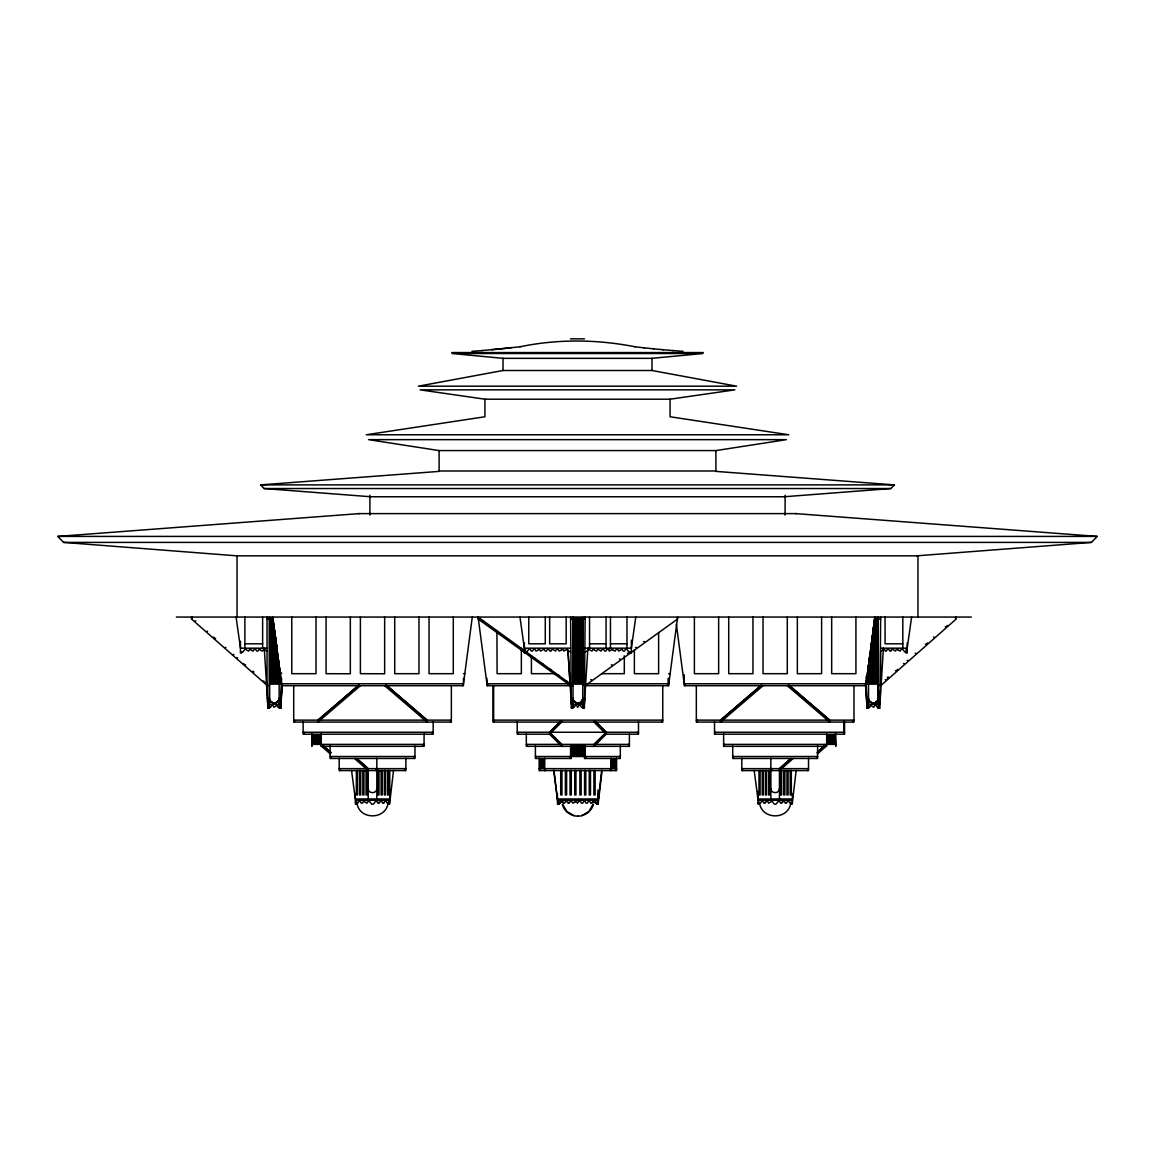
<?xml version="1.0" encoding="UTF-8"?>
<svg xmlns="http://www.w3.org/2000/svg" width="1155" height="1155" viewBox="0 0 1155 1155"><rect width="100%" height="100%" fill="white"/><g stroke="black" fill="none" stroke-linecap="round" stroke-linejoin="round"><path stroke-width="1.5" d="M269.462 617.059L269.462 708.26L267.787 708.26L267.036 683.789M269.447 700.912L269.462 685.319M272.782 617.059L281.575 683.76L279.149 683.37L279.149 708.26L280.824 708.26L281.575 678.346M880.659 617.059L879.908 708.26L878.233 708.26L875.966 705.344L874.826 705.344L873.685 707.293L870.812 705.344L869.672 707.293L866.856 707.293M585.137 617.059L584.387 708.26L582.712 708.26L582.712 617.059M280.824 708.26L281.113 697.577M281.243 694.184L281.575 685.695L463.473 685.695L463.473 678.346M880.457 690.575L879.908 704.362L878.248 704.377L878.233 685.319L881.092 685.319L956.21 619.008L956.21 617.059L955.474 617.708L956.21 617.708M264.278 648.172L267.787 704.362L280.824 704.362L281.214 698.342L280.29 708.26M282.253 683.76L280.838 704.362L281.199 698.342M583.852 704.362L584.762 698.342M587.895 648.172L584.387 704.362L571.35 704.362L567.942 649.904L570.151 685.319L573.01 685.319M879.533 701.735L880.283 698.342M883.416 648.172L879.908 704.362L866.856 704.362L865.442 683.76M280.838 704.362L282.253 685.695M267.411 698.342L269.462 698.313C269.216 704.536 279.395 704.536 279.149 698.313L280.665 698.313M273.056 702.976L270.111 700.724C272.291 704.969 279.366 703.063 279.149 698.313L280.593 699.555L279.149 700.739M376.819 788.475C377.035 793.99 368.026 793.99 368.228 788.475M389.582 802.234L388.412 802.234L388.412 804.183L389.582 804.183L393.523 770.399M472.28 617.059L463.473 683.76L269.462 683.76M584.228 698.313L582.712 698.313C582.957 704.536 572.779 704.536 573.01 698.313M597.741 804.183L601.683 770.399M602.087 770.399L598.146 804.183L596.572 804.183L596.572 802.234L598.146 802.234M779.452 788.475C779.668 793.99 770.659 793.99 770.861 788.475M792.2 802.234L791.045 802.234L791.045 804.183L792.2 804.183L796.156 770.399M874.913 617.059L866.106 683.76L868.531 683.356L868.531 708.26L866.871 708.26L866.106 676.541M868.531 698.313C868.3 704.536 878.464 704.536 878.233 698.313M635.77 617.059L631.381 648.172L585.137 648.172M911.613 617.059L907.209 648.172L880.659 648.172M387.878 804.4C384.514 819.66 360.548 819.66 357.184 804.4M593.006 804.4L588.891 811.517L581.774 815.632M593.41 804.4C591.533 811.315 584.834 816.296 577.659 816.166M790.511 804.4C787.147 819.66 763.181 819.66 759.817 804.4M278.99 699.555L276.724 702.5L274.312 703.15M868.704 699.555C869.729 704.218 877.049 704.218 878.074 699.555M877.583 700.724L874.638 702.976M784.288 496.751L890.88 488.536L894.418 484.883L715.826 471.384M916.622 555.844L1091.446 542.402L1097.25 536.411L795.795 513.614M549.563 732.256L561.691 744.383L561.691 746.332L549.563 734.205L549.563 732.256L560.478 721.341M561.691 744.383L594.031 744.383L606.158 732.256L595.244 721.341M741.813 768.638L779.452 768.638L790.987 758.46L780.015 768.147M779.452 770.587L793.196 758.46M817.249 752.786L824.829 745.451M817.292 754.056L826.027 746.332L826.027 744.383M269.462 700.739L268.018 699.555L269.462 698.313M293.702 720.128L317.957 720.157L359.032 684.929M360.403 685.695L317.957 722.077L317.957 720.128M696.335 720.128L720.59 720.128L761.665 684.929M763.036 685.695L720.59 722.077L720.59 720.128M580.286 702.5L582.553 699.555C581.629 703.597 575.594 704.391 573.66 700.739L576.605 702.976M585.571 685.391L677.61 619.008L677.61 617.059L668.817 683.76L585.137 683.789L585.628 684.439M503.017 370.495L418.355 386.189L736.645 386.189L651.983 370.495L503.017 370.495L503.017 358.353L651.983 358.353L651.983 370.495M715.898 450.58L786.425 439.651L368.575 439.651L439.102 450.58L715.898 450.58L715.898 470.995L439.102 470.995L439.102 450.58M670.073 399.197L734.869 389.856L420.131 389.856L484.927 399.197L670.073 399.197L670.073 416.767L788.778 434.771L366.222 434.771L484.927 416.767L484.927 399.197M519.995 346.774C558.139 338.848 597.496 339.382 635.005 346.774M520.212 346.774L491.698 349.734M511.001 347.843L481.909 350.571M651.694 358.353L702.861 353.517L452.139 353.517L503.306 358.353M471.991 351.308L482.285 350.571M370.712 496.751L264.12 488.536L260.582 484.883L439.174 471.384M917.965 617.059L917.965 555.844L237.035 555.844L63.554 542.402L57.75 536.411L359.205 513.614M867.015 698.313L866.871 704.362M279.149 699.555L280.593 699.555M570.498 338.834L584.502 338.834M451.749 352.564L703.251 352.564M260.582 484.883L894.418 484.883M264.12 488.536L890.88 488.536M369.903 496.751L785.097 496.751M358.353 513.614L796.647 513.614M57.75 536.411L1097.25 536.411M63.554 542.402L1091.446 542.402M176.354 617.059L971.341 617.059M191.485 617.708L192.221 617.708L191.485 617.059L191.485 619.008L267.036 685.319M269.462 617.708L272.869 617.708M478.112 617.708L479.007 617.708M573.01 617.708L582.712 617.708M878.233 617.708L874.739 617.708L874.653 618.993M269.462 618.358L272.955 618.358M573.01 618.358L582.712 618.358M874.653 618.358L878.233 618.358M267.036 619.008L273.042 618.993M570.584 619.008L585.137 619.008M880.659 619.008L874.566 618.993L874.133 622.877M269.462 619.643L273.129 619.643M573.01 619.643L582.712 619.643M874.479 619.643L878.233 619.643M269.462 620.293L273.215 620.293M573.01 620.293L582.712 620.293M874.393 620.293L878.233 620.293M195.137 620.942L195.874 620.942M269.462 620.942L273.302 620.942M482.602 620.942L483.497 620.942M573.01 620.942L582.712 620.942M874.306 620.942L878.233 620.942M269.462 621.578L273.374 621.578M573.01 621.578L582.712 621.578M874.22 621.578L878.233 621.578M269.462 622.227L273.461 622.227M573.01 622.227L582.712 622.227M874.133 622.227L878.233 622.227M269.462 622.877L273.547 622.877M573.01 622.877L582.712 622.877M878.233 622.877L874.061 622.877L873.628 626.761M269.462 623.527L273.634 623.527M573.01 623.527L582.712 623.527M873.974 623.527L878.233 623.527M269.462 624.162L273.721 624.162M573.01 624.162L582.712 624.162M873.887 624.162L878.233 624.162M269.462 624.812L273.807 624.812M573.01 624.812L582.712 624.812M873.801 624.812L878.233 624.812M269.462 625.461L273.894 625.461M573.01 625.461L582.712 625.461M873.714 625.461L878.233 625.461M947.418 625.461L946.696 626.111M269.462 626.111L273.98 626.111M573.01 626.111L582.712 626.111M873.628 626.111L878.233 626.111M269.462 626.761L274.067 626.761M573.01 626.761L582.712 626.761M878.233 626.761L873.541 626.761L873.454 628.046M945.223 626.761L945.959 626.761M269.462 627.396L274.154 627.396M573.01 627.396L582.712 627.396M873.454 627.396L878.233 627.396M269.462 628.046L274.226 628.046M573.01 628.046L582.712 628.046M878.233 628.046L873.368 628.046L873.209 629.98M269.462 628.695L274.312 628.695M573.01 628.695L582.712 628.695M873.281 628.695L878.233 628.695M269.462 629.345L274.399 629.345M573.01 629.345L582.712 629.345M873.209 629.345L878.233 629.345M269.462 629.98L274.486 629.98M573.01 629.98L582.712 629.98M878.233 629.98L873.122 629.98L872.689 634.514M269.462 630.63L274.659 630.63M573.01 630.63L582.712 630.63M873.036 630.63L878.233 630.63M206.861 631.28L207.597 631.28M269.462 631.28L274.746 631.28L274.919 633.864M496.939 631.28L497.098 673.683L521.353 673.683L521.353 648.244M573.01 631.28L582.712 631.28M873.036 631.28L878.233 631.28M269.462 631.929L274.832 631.929M573.01 631.929L582.712 631.929M872.949 631.929L878.233 631.929M269.462 632.565L274.919 632.565M573.01 632.565L582.712 632.565M872.862 632.565L878.233 632.565M269.462 633.214L275.005 633.214L275.164 635.799M573.01 633.214L582.712 633.214M872.776 633.214L878.233 633.214M269.462 633.864L275.092 633.864M573.01 633.864L582.712 633.864M872.689 633.864L878.233 633.864M269.462 634.514L275.164 634.514M573.01 634.514L582.712 634.514M878.233 634.514L872.603 634.514L872.184 638.383M269.462 635.163L275.251 635.163L275.424 637.748M573.01 635.163L582.712 635.163M872.516 635.163L878.233 635.163M269.462 635.799L275.338 635.799M573.01 635.799L582.712 635.799M872.429 635.799L878.233 635.799M269.462 636.448L275.424 636.448M573.01 636.448L582.712 636.448M872.343 636.448L878.233 636.448M213.444 637.098L214.18 637.748M269.462 637.098L275.511 637.098L275.597 639.033M573.01 637.098L582.712 637.098M872.27 637.098L878.233 637.098M933.514 637.098L934.251 637.098M269.462 637.748L275.597 637.748M573.01 637.748L582.712 637.748M872.184 637.748L878.233 637.748M214.917 638.383L215.639 638.383M269.462 638.383L275.684 638.383L275.857 640.967L269.462 640.967M573.01 638.383L582.712 638.383M878.233 638.383L872.097 638.383L872.011 639.682M269.462 639.033L275.771 639.033M573.01 639.033L582.712 639.033M872.011 639.033L878.233 639.033M269.462 639.682L275.857 639.682M573.01 639.682L582.712 639.682M878.233 639.682L871.924 639.682L871.245 645.501M269.462 640.332L275.944 640.332L276.117 642.916M573.01 640.332L582.712 640.332M871.837 640.332L878.233 640.332M573.01 640.967L582.712 640.967M871.751 640.967L878.233 640.967M269.462 641.617L276.117 641.617M573.01 641.617L582.712 641.617M643.552 641.617L644.447 641.617M871.664 641.617L878.233 641.617M573.01 642.267L582.712 642.267M871.577 642.267L878.233 642.267M276.016 642.353L269.303 642.267M269.462 642.916L276.276 642.916L276.363 644.851M573.01 642.916L582.712 642.916M871.491 642.916L878.233 642.916M927.653 642.916L926.916 643.566M269.462 643.566L276.363 643.566M573.01 643.566L582.712 643.566M871.404 643.566L878.233 643.566M244.874 643.811L262.633 643.811M589.541 643.811L606.057 643.768M610.461 643.811L626.977 643.768M902.82 643.811L885.062 643.811L885.062 617.059M269.462 644.201L276.449 644.201L276.623 646.786M573.01 644.201L582.712 644.201M871.332 644.201L878.233 644.201M925.458 644.201L926.195 644.201M269.462 644.851L276.536 644.851M573.01 644.851L582.712 644.851M871.245 644.851L878.233 644.851M269.462 645.501L276.623 645.501M573.01 645.501L582.712 645.501M878.233 645.501L871.159 645.501L870.798 648.735L878.233 648.735M269.462 646.15L276.709 646.15L276.796 648.085M573.01 646.15L582.712 646.15M871.072 646.15L878.233 646.15M269.462 646.786L276.796 646.786M573.01 646.786L582.712 646.786M870.986 646.786L878.233 646.786M225.167 647.435L225.889 647.435M269.462 647.435L276.882 647.435L276.897 648.735M573.01 647.435L582.712 647.435M635.495 647.435L636.391 647.435M870.899 647.435L878.233 647.435M269.462 648.085L276.955 648.085M573.01 648.085L582.712 648.085M870.726 648.085L878.233 648.085M267.036 648.172L240.471 648.172L236.082 617.059M570.584 648.172L524.356 648.172L519.952 617.059M269.462 648.735L276.955 648.735M573.01 648.735L582.712 648.735M524.356 649.139L525.511 649.139M609.335 649.139L607.025 649.139L605.855 651.088L604.7 651.088L603.545 649.139L601.221 650.121L601.221 651.088L597.741 649.139L596.586 651.088L594.262 650.121L594.262 649.139L593.107 649.139L591.938 651.088L588.458 649.139L588.458 650.121L585.137 652.07M906.054 649.139L907.209 649.139M269.462 649.37L277.041 649.37M573.01 649.37L582.712 649.37M870.639 649.37L878.233 649.37M269.462 650.02L277.128 650.02M524.356 650.121L525.511 650.121M573.01 650.02L582.712 650.02M870.552 650.02L878.233 650.02M906.054 650.121L907.209 650.121M269.462 650.669L277.214 650.669M573.01 650.669L582.712 650.669M870.48 650.669L878.233 650.669M267.036 651.088L264.827 650.121L264.827 649.139L263.672 649.139L262.517 651.088L260.193 650.121L260.193 649.139L259.038 649.139L257.868 651.088L256.713 651.088L255.558 649.139L253.234 650.121L253.234 651.088L250.909 650.121L250.909 649.139L249.754 649.139L248.599 651.088L245.12 649.139L242.795 652.07L240.471 652.07M524.356 651.088L525.511 651.088M880.659 651.088L882.853 650.121L882.853 649.139L885.178 650.121L885.178 651.088L886.333 651.088L887.502 649.139L889.812 650.121L889.812 651.088L890.981 651.088L892.136 649.139L895.616 651.088L895.616 650.121L897.94 649.139L897.94 650.121L900.25 651.088L900.25 650.121L902.575 649.139L904.899 652.07L907.209 652.07M906.054 651.088L907.209 651.088M269.462 651.319L277.301 651.319M573.01 651.319L582.712 651.319M870.394 651.319L878.233 651.319M269.462 651.969L277.388 651.969M524.356 652.07L526.666 652.07L528.99 649.139L530.145 649.139L531.314 651.088L532.469 651.088L533.624 649.139L534.794 649.139L535.949 651.088L538.273 650.121L538.273 649.139L539.428 649.139L540.583 651.088L544.063 649.139L545.232 651.088L546.387 651.088L547.542 649.139L549.867 650.121L549.867 651.088L551.022 651.088L552.191 649.139L555.671 651.088L555.671 650.121L557.981 649.139L559.15 651.088L561.46 650.121L561.46 649.139L563.784 650.121L563.784 651.088L567.264 649.139L567.264 650.121L570.584 652.07M573.01 651.969L582.712 651.969M631.381 652.07L629.056 652.07L626.732 649.139L625.577 649.139L624.422 651.088L623.252 651.088L622.097 649.139L618.618 651.088L618.618 650.121L616.294 649.139L615.139 651.088L612.814 650.121L612.814 649.139L609.335 651.088L608.18 649.139M870.307 651.969L878.233 651.969M269.462 652.604L277.474 652.604M573.01 652.604L582.712 652.604M870.22 652.604L878.233 652.604M269.462 653.254L277.561 653.254M573.01 653.254L582.712 653.254M627.425 653.254L628.32 653.254M870.134 653.254L878.233 653.254M915.208 653.254L915.944 653.254M269.462 653.903L277.648 653.903M573.01 653.903L582.712 653.903M870.047 653.903L878.233 653.903M233.209 654.553L233.945 654.553M269.462 654.553L277.734 654.553M573.01 654.553L582.712 654.553M869.96 654.553L878.233 654.553M269.462 655.188L277.821 655.188M573.01 655.188L582.712 655.188M878.233 655.188L869.787 655.188L869.787 656.488M269.462 655.838L277.893 655.838L278.499 661.006M573.01 655.838L582.712 655.838M878.233 655.838L869.701 655.838L869.542 658.422M269.462 656.488L277.98 656.488M573.01 656.488L582.712 656.488M869.614 656.488L878.233 656.488M269.462 657.137L278.066 657.137M573.01 657.137L582.712 657.137M869.542 657.137L878.233 657.137M236.876 657.787L237.612 657.787M269.462 657.787L278.153 657.787M533.682 657.787L534.577 657.787M573.01 657.787L582.712 657.787M878.233 657.787L869.455 657.787L869.369 659.722M269.462 658.422L278.24 658.422M573.01 658.422L582.712 658.422M869.369 658.422L878.233 658.422M269.462 659.072L278.326 659.072M573.01 659.072L582.712 659.072M619.354 659.072L620.249 659.072M878.233 659.072L869.282 659.072L869.109 661.656M269.462 659.722L278.413 659.722M573.01 659.722L582.712 659.722M869.195 659.722L878.233 659.722M269.462 660.371L278.499 660.371M573.01 660.371L582.712 660.371M869.109 660.371L878.233 660.371M907.151 660.371L907.888 660.371M269.462 661.006L278.586 661.006L279.265 666.825M573.01 661.006L582.712 661.006M878.233 661.006L869.022 661.006L868.603 665.54M269.462 661.656L278.673 661.656M573.01 661.656L582.712 661.656M868.935 661.656L878.233 661.656M269.462 662.306L278.745 662.306M573.01 662.306L582.712 662.306M868.849 662.306L878.233 662.306M269.462 662.956L278.831 662.956M573.01 662.956L582.712 662.956M868.762 662.956L878.233 662.956M243.46 663.591L244.196 664.24M269.462 663.591L278.918 663.591M541.738 663.591L542.633 663.591M573.01 663.591L582.712 663.591M868.69 663.591L878.233 663.591M903.499 663.591L904.221 663.591M269.462 664.24L279.005 664.24M573.01 664.24L582.712 664.24M868.603 664.24L878.233 664.24M244.932 664.89L245.669 664.89M269.462 664.89L279.091 664.89M573.01 664.89L582.712 664.89M611.298 664.89L612.193 664.89M878.233 664.89L868.517 664.89L868.343 667.475M269.462 665.54L279.178 665.54M573.01 665.54L582.712 665.54M868.43 665.54L878.233 665.54M269.462 666.19L279.265 666.19M573.01 666.19L582.712 666.19M868.343 666.19L878.233 666.19M269.462 666.825L279.351 666.825L279.438 668.124M573.01 666.825L582.712 666.825M878.233 666.825L868.257 666.825L868.17 668.774M269.462 667.475L279.438 667.475M573.01 667.475L582.712 667.475M868.17 667.475L878.233 667.475M269.462 668.124L279.524 668.124L279.943 671.993M573.01 668.124L582.712 668.124M878.233 668.124L868.084 668.124L867.91 670.709M269.462 668.774L279.611 668.774M573.01 668.774L582.712 668.774M867.997 668.774L878.233 668.774M269.462 669.409L279.683 669.409M549.809 669.409L550.704 669.409M573.01 669.409L582.712 669.409M867.91 669.409L878.233 669.409M897.637 669.409L896.901 670.059M269.462 670.059L279.77 670.059M573.01 670.059L582.712 670.059M867.824 670.059L878.233 670.059M269.462 670.709L279.857 670.709M573.01 670.709L582.712 670.709M878.233 670.709L867.751 670.709L867.665 672.643M895.443 670.709L896.165 670.709M269.462 671.358L279.943 671.358M573.01 671.358L582.712 671.358M867.665 671.358L878.233 671.358M269.462 671.993L280.03 671.993L280.16 673.293M573.01 671.993L582.712 671.993M878.233 671.993L867.578 671.993L867.535 673.293L878.233 673.293M269.462 672.643L280.116 672.643M573.01 672.643L582.712 672.643M867.492 672.643L878.233 672.643M280.16 672.99L281.575 672.99M269.462 673.293L280.203 673.293M573.01 673.293L582.712 673.293M280.246 673.683L281.575 673.683M463.473 673.683L464.801 673.683M555.671 673.683L531.416 673.683L531.416 655.838M601.784 673.683L624.306 673.683L624.306 655.838M269.462 673.943L280.29 673.943M573.01 673.943L582.712 673.943M867.405 673.943L878.233 673.943M269.462 674.592L280.376 674.592M573.01 674.592L582.712 674.592M867.318 674.592L878.233 674.592M269.462 675.227L280.463 675.227M557.879 675.227L558.775 675.227M573.01 675.227L582.712 675.227M867.232 675.227L878.233 675.227M269.462 675.877L280.55 675.877M573.01 675.877L582.712 675.877M867.145 675.877L878.233 675.877M269.462 676.527L280.622 676.527M573.01 676.527L582.712 676.527M867.058 676.527L878.233 676.527M269.462 677.177L280.708 677.177M573.01 677.177L582.712 677.177M866.972 677.177L878.233 677.177M269.462 677.812L280.795 677.812M573.01 677.812L582.712 677.812M866.885 677.812L878.233 677.812M269.462 678.461L280.882 678.461M573.01 678.461L582.712 678.461M866.813 678.461L878.233 678.461M269.462 679.111L280.968 679.111M573.01 679.111L582.712 679.111M866.726 679.111L878.233 679.111M269.462 679.761L281.055 679.761M573.01 679.761L582.712 679.761M590.681 679.761L591.577 679.761M866.64 679.761L878.233 679.761M885.192 679.761L885.928 679.761M269.462 680.396L281.141 680.396M573.01 680.396L582.712 680.396M866.553 680.396L878.233 680.396M263.239 681.046L263.961 681.046M269.462 681.046L281.228 681.046M565.936 681.046L566.831 681.046M573.01 681.046L582.712 681.046M866.467 681.046L878.233 681.046M269.462 681.695L281.315 681.695M573.01 681.695L582.712 681.695M866.38 681.695L878.233 681.695M264.697 682.345L265.433 682.345M269.462 682.345L281.401 682.345M573.01 682.345L582.712 682.345M866.293 682.345L878.233 682.345M269.462 682.995L281.474 682.995M573.01 682.995L582.712 682.995M866.207 682.995L878.233 682.995M269.462 683.63L281.56 683.63M573.01 683.63L582.712 683.63M866.12 683.63L878.233 683.63M568.78 683.76L486.919 683.76L478.112 617.059L570.599 684.049M572.49 683.76L583.232 683.76M878.233 683.76L684.208 683.76L676.339 624.075M582.712 685.319L585.137 685.319M269.462 685.391L267.036 685.391L267.036 617.059M573.01 685.695L486.919 685.695L486.919 678.346M585.556 685.695L668.817 685.695L668.817 678.346M866.106 685.695L684.208 685.695L684.208 674.737M577.861 703.164L581.095 703.164M876.616 703.164L872.126 702.976L869.181 700.724M867.391 705.344L868.531 705.344M268.321 706.311L269.462 706.311M279.149 706.311L280.29 706.311M571.869 706.311L573.01 706.311M582.712 706.311L584.387 706.311M867.391 706.311L868.531 706.311M268.321 707.293L270.588 707.293L271.728 705.344L272.869 705.344L274.009 707.293L276.882 705.344L278.023 707.293L280.838 707.293M571.35 707.293L574.179 707.293L575.334 705.344L576.489 705.344L577.644 707.293L579.233 705.344L580.388 705.344L581.557 707.293L584.387 707.293M318.174 719.955L358.137 685.695M426.888 719.955L386.925 685.695M720.807 719.955L760.77 685.695M829.521 719.955L789.544 685.695M319.747 720.128L425.314 720.128M386.03 684.929L427.105 720.128L451.36 720.128M492.983 720.128L662.753 720.128M722.38 720.128L827.947 720.128M788.648 684.929L829.723 720.128L853.978 720.128M550.054 731.765L559.756 722.077M605.668 731.765L595.966 722.077M303.13 732.256L433.168 732.256M517.223 732.256L638.498 732.256M714.526 732.256L844.55 732.256M549.563 732.905L561.2 743.892M606.158 732.905L594.522 743.892M312.557 734.84L320.989 734.84M826.691 734.84L835.123 734.84M312.557 735.49L320.989 735.49M826.691 735.49L835.123 735.49M312.557 736.139L320.989 736.139M826.691 736.139L835.123 736.139M312.557 736.789L320.989 736.789M826.691 736.789L835.123 736.789M312.557 737.439L320.989 737.439M826.691 737.439L835.123 737.439M312.557 738.074L320.989 738.074M826.691 738.074L835.123 738.074M312.557 738.724L320.989 738.724M826.691 738.724L835.123 738.724M312.557 739.373L320.989 739.373M826.691 739.373L835.123 739.373M312.557 740.023L320.989 740.023M826.691 740.023L835.123 740.023M312.557 740.658L320.989 740.658M826.691 740.658L835.123 740.658M312.557 741.308L320.989 741.308M826.691 741.308L835.123 741.308M312.557 741.958L320.989 741.958M826.691 741.958L835.123 741.958M312.557 742.607L320.989 742.607M826.691 742.607L835.123 742.607M312.557 743.242L320.989 743.242M826.691 743.242L835.123 743.242M312.557 743.892L320.989 743.892M826.691 743.892L835.123 743.892M311.893 744.383L424.073 744.383M526.319 744.383L559.958 744.383M595.763 744.383L629.403 744.383M723.622 744.383L835.787 744.383M322.389 745.682L323.126 746.332M571.249 745.682L584.473 745.682M825.305 745.682L824.569 746.332M571.249 746.967L584.473 746.967M571.249 747.617L584.473 747.617M571.249 748.267L584.473 748.267M571.249 748.916L584.473 748.916M571.249 749.552L584.473 749.552M571.249 750.201L584.473 750.201M571.249 750.851L584.473 750.851M571.249 751.501L584.473 751.501M571.249 752.15L584.473 752.15M817.249 752.15L823.833 746.332M571.249 752.786L584.473 752.786M571.249 753.435L584.473 753.435M571.249 754.085L584.473 754.085M571.249 754.735L584.473 754.735M571.249 755.37L584.473 755.37M571.249 756.02L584.473 756.02M330.085 756.511L414.977 756.511M535.415 756.511L570.584 756.511M571.249 756.511L620.307 756.511M732.718 756.511L817.61 756.511M539.804 759.095L544.51 759.095M611.212 759.095L615.933 759.095M539.804 759.745L544.51 759.745M611.212 759.745L615.933 759.745M539.804 760.394L544.51 760.394M611.212 760.394L615.933 760.394M539.804 761.044L544.51 761.044M611.212 761.044L615.933 761.044M539.804 761.679L544.51 761.679M611.212 761.679L615.933 761.679M539.804 762.329L544.51 762.329M611.212 762.329L615.933 762.329M539.804 762.979L544.51 762.979M611.212 762.979L615.933 762.979M539.804 763.628L544.51 763.628M611.212 763.628L615.933 763.628M539.804 764.264L544.51 764.264M611.212 764.264L615.933 764.264M539.804 764.913L544.51 764.913M611.212 764.913L615.933 764.913M539.804 765.563L544.51 765.563M611.212 765.563L615.933 765.563M539.804 766.213L544.51 766.213M611.212 766.213L615.933 766.213M539.804 766.862L544.51 766.862M611.212 766.862L615.933 766.862M539.804 767.498L544.51 767.498M611.212 767.498L615.933 767.498M367.68 768.147L356.693 758.46L368.228 768.638L405.881 768.638M539.804 768.147L544.51 768.147M611.212 768.147L615.933 768.147M339.18 768.638L367.189 768.638M539.14 768.638L616.597 768.638M781.17 768.638L808.514 768.638M597.915 794.958L598.853 794.958M351.539 770.399L355.48 800.285L389.582 800.285M553.635 770.399L557.576 800.285L597.741 800.285M754.172 770.399L758.113 800.285L792.2 800.285M355.48 801.252L356.65 801.252M388.412 801.252L389.582 801.252M557.576 801.252L558.746 801.252M355.48 802.234L356.65 802.234L356.65 804.183L355.48 804.183L355.48 800.285M557.576 802.234L559.15 802.234L559.15 804.183L557.576 804.183L557.576 800.285M758.113 802.234L759.268 802.234L759.268 804.183L758.113 804.183L758.113 800.285M355.48 803.201L357.805 803.201L358.96 801.252L360.129 801.252L361.284 803.201L362.439 803.201L363.608 801.252L367.073 803.201L367.073 802.234L369.398 801.252L371.722 804.183L373.339 804.183L375.664 801.252L377.974 802.234L377.974 803.201L379.143 803.201L380.298 801.252L382.623 802.234L382.623 803.201L383.778 803.201L384.933 801.252L386.102 801.252L387.257 803.201L389.582 803.201M557.576 803.201L560.305 803.201L560.305 802.234M598.146 803.201L595.417 803.201L595.417 802.234M758.113 803.201L760.438 803.201L761.593 801.252L763.917 802.234L763.917 803.201L765.072 803.201L766.227 801.252L768.551 802.234L768.551 803.201L772.031 801.252L774.355 804.183L775.972 804.183L778.297 801.252L780.607 802.234L780.607 803.201L781.776 803.201L782.931 801.252L785.256 802.234L785.256 803.201L786.411 803.201L787.566 801.252L789.89 802.234L789.89 803.201L792.2 803.201M268.018 699.555L269.462 699.555M672.715 350.571L683.009 351.308M662.97 349.734L673.091 350.571M653.398 348.824L663.302 349.734M643.999 347.843L653.687 348.824M634.788 346.774L644.259 347.843M578.063 816.166C570.902 816.296 564.203 811.315 562.312 804.4M573.948 815.632L566.831 811.517L562.716 804.4M570.151 685.319L478.112 619.008L478.112 617.059M787.291 685.695L829.723 722.077L829.723 720.128M384.658 685.695L427.105 722.077L427.105 720.128M582.712 698.313L584.156 699.555M354.498 758.46L368.228 770.587M322.866 745.451L331.182 752.786L323.848 746.332M330.402 754.056L321.653 746.332L321.653 744.383M554.039 770.399L557.995 804.183M571.595 699.829L571.869 708.26M267.946 698.313L268.321 708.26M866.178 687.398L866.799 702.673M880.659 651.709L880.659 685.319M907.209 642.989L907.209 653.037L906.054 653.037L906.054 652.07M902.82 617.059L902.82 648.172M879.374 707.293L879.374 708.26M878.233 617.059L878.233 708.26M867.391 704.362L867.391 708.26M855.927 617.059L855.927 673.683L831.672 673.683L831.672 617.059M853.978 685.493L853.978 722.077L696.335 722.077L696.335 685.493M853.314 720.128L853.314 722.077M844.55 721.861L844.55 734.205L714.526 734.205L714.526 721.861M843.886 720.778L843.886 734.205M835.787 733.988L835.787 746.332L835.123 734.205M826.691 733.988L826.691 746.332L723.622 746.332L723.622 733.988M821.609 617.059L821.609 673.683L797.354 673.683L797.354 617.059M817.61 745.87L817.61 758.46L732.718 758.46L732.718 746.116M816.932 756.511L816.932 758.46M808.514 758.243L808.514 770.587L741.813 770.587L741.813 758.243M807.836 768.638L807.836 770.587M792.388 793.601L792.388 798.957L757.94 798.957L757.94 791.449M791.319 770.399L791.319 794.958L790.208 794.958L790.208 770.399M788.085 770.399L788.085 794.958L786.974 794.958L786.974 770.399M787.291 617.059L787.291 673.683L763.036 673.683L763.036 617.059M785.097 495.25L785.097 515.043M784.866 770.399L784.866 794.958L783.74 794.958L783.74 770.399M781.632 770.399L781.632 794.958L780.52 794.958L780.52 770.399M779.452 768.638L779.452 798.957M771.526 768.638L771.526 770.587M770.861 758.243L770.861 798.957M769.808 770.399L769.808 794.958L768.696 794.958L768.696 770.399M766.574 770.399L766.574 794.958L765.462 794.958L765.462 770.399M763.34 770.399L763.34 794.958L762.228 794.958L762.228 770.399M760.106 770.399L760.106 794.958L758.994 794.958L758.994 770.399M752.959 617.059L752.959 673.683L728.718 673.683L728.718 617.059M742.477 768.638L742.477 770.587M733.382 756.511L733.382 758.46M724.286 744.383L724.286 746.332M718.641 617.059L718.641 673.683L694.386 673.683L694.386 617.059M715.19 732.256L715.19 734.205M696.999 720.128L696.999 722.077M684.872 683.76L684.872 685.695M668.153 678.346L668.153 685.695M662.753 685.493L662.753 722.077L492.983 722.077L492.983 685.493M662.089 720.157L662.089 722.077M658.624 632.536L658.624 673.683L634.384 673.683L634.384 649.933M638.498 721.861L638.498 734.205L606.158 734.205L594.031 746.332L594.031 744.383M637.834 732.256L637.834 734.205M631.381 640.216L631.381 653.037L630.211 653.037L630.211 652.07M629.403 733.988L629.403 746.332L526.319 746.332L526.319 733.988M628.739 744.383L628.739 746.332M626.977 617.059L626.977 648.172M620.307 746.116L620.307 758.46L584.473 758.46L584.473 745.033M619.643 756.511L619.643 758.46M616.597 758.243L616.597 770.587L539.14 770.587L539.14 758.243M615.933 758.46L615.933 770.587M611.212 758.243L611.212 770.587M610.461 617.059L610.461 648.172M610.547 768.638L610.547 770.587M606.057 617.059L606.057 648.172M606.158 732.256L606.158 734.205L594.031 722.077L594.031 720.778M598.319 793.601L598.319 798.957M597.915 790.034L597.915 798.957L557.403 798.957L557.403 793.601M596.991 802.234L596.991 804.183M595.821 803.201L594.262 801.252M595.143 770.399L595.143 794.958L593.901 794.958L593.901 770.399M594.666 802.234L594.666 801.252L593.093 801.252L591.938 803.201L590.783 803.201L590.783 802.234L588.458 801.252L587.303 803.201L586.134 803.201L584.979 801.252L583.824 801.252L582.669 803.201L581.499 803.201L580.344 801.252L579.189 801.252L577.298 803.201L577.298 802.234L574.973 801.252L574.973 802.234L572.663 803.201L572.663 802.234L570.339 801.252L569.184 803.201L568.015 803.201L568.015 802.234L565.705 801.252L564.535 803.201L563.38 803.201L562.225 801.252M593.511 801.252L593.511 802.234M590.479 770.399L590.479 794.958L589.238 794.958L589.238 770.399M589.541 617.059L589.541 648.172M585.802 756.511L585.802 758.46M585.802 770.399L585.802 794.958L584.574 794.958L584.574 770.399M585.137 745.87L585.137 758.46M583.852 705.662L583.852 708.26M581.138 770.399L581.138 794.958L579.897 794.958L579.897 770.399M575.941 770.399L575.941 794.958L574.714 794.958L574.714 770.399M573.01 617.059L573.01 708.26L571.35 708.26L570.584 617.059M571.249 745.033L571.249 758.46L535.415 758.46L535.415 746.116M571.277 770.399L571.277 794.958L570.036 794.958L570.036 770.399M570.584 745.87L570.584 758.46M569.92 756.511L569.92 758.46M566.614 770.399L566.614 794.958L565.373 794.958L565.373 770.399M566.181 617.059L566.181 643.811L549.665 643.811L549.665 617.059M562.629 802.234L562.629 801.252L561.056 801.252L561.056 802.234M561.951 770.399L561.951 794.958L560.709 794.958L560.709 770.399M561.691 720.778L561.691 722.077L549.563 734.205L517.223 734.205L517.223 721.861M561.474 801.252L559.901 803.201M558.746 802.234L558.746 804.183M545.276 617.059L545.276 643.811L528.745 643.811L528.745 617.059M545.174 768.638L545.174 770.587M544.51 758.243L544.51 770.587M539.804 758.46L539.804 770.587M536.079 756.511L536.079 758.46M526.998 744.383L526.998 746.332M525.511 652.07L525.511 653.037L524.356 653.037L524.356 642.989M517.902 732.256L517.902 734.205M493.647 685.695L493.647 722.077M487.583 683.76L487.583 685.695M462.809 683.76L462.809 685.695M453.294 617.059L453.294 673.683L429.039 673.683L429.039 617.059M451.36 685.493L451.36 722.077L293.702 722.077L293.702 685.493M450.681 720.128L450.681 722.077M433.168 721.861L433.168 734.205L303.13 734.205L303.13 721.861M432.504 732.256L432.504 734.205M424.073 733.988L424.073 746.332L320.989 746.332L320.989 733.988M423.409 744.383L423.409 746.332M418.976 617.059L418.976 673.683L394.721 673.683L394.721 617.059M414.977 746.116L414.977 758.46L330.085 758.46L330.085 745.87M414.313 756.511L414.313 758.46M405.881 758.243L405.881 770.587L339.18 770.587L339.18 758.243M405.217 768.638L405.217 770.587M389.755 770.428L389.755 798.957L355.307 798.957L355.307 793.601M388.686 770.399L388.686 794.958L387.575 794.958L387.575 770.399M385.467 770.399L385.467 794.958L384.355 794.958L384.355 770.399M384.658 617.059L384.658 673.769L360.403 673.683L360.403 617.059M382.233 770.399L382.233 794.958L381.121 794.958L381.121 770.399M378.999 770.399L378.999 794.958L377.887 794.958L377.887 770.399M376.819 758.243L376.819 798.957M376.155 768.638L376.155 770.587M369.903 495.25L369.903 515.043M368.228 768.638L368.228 798.957M367.175 770.399L367.175 794.958L366.063 794.958L366.063 770.399M363.941 770.399L363.941 794.958L362.829 794.958L362.829 770.399M360.707 770.399L360.707 794.958L359.595 794.958L359.595 770.399M357.487 770.399L357.487 794.958L356.361 794.958L356.361 770.399M350.34 617.059L350.34 673.769L326.085 673.683L326.085 617.059M339.844 768.638L339.844 770.587M330.749 756.511L330.749 758.46M316.022 617.059L316.022 673.683L291.767 673.683L291.767 617.059M312.557 734.205L311.893 746.332L311.893 733.988M303.794 732.256L303.794 734.205M294.366 720.157L294.366 722.077M274.587 630.745L274.659 631.929M262.633 617.059L262.633 648.172M244.874 617.059L244.874 648.172M241.64 652.07L241.64 653.037L240.471 653.037L240.471 641.256M237.035 555.844L237.035 617.059M192.221 617.059L192.221 618.358M888.123 677.177L887.387 677.812L888.123 677.177M253.71 671.993L252.988 671.358L253.71 671.993M670.145 673.683L668.817 673.683L670.131 673.769"/></g></svg>
